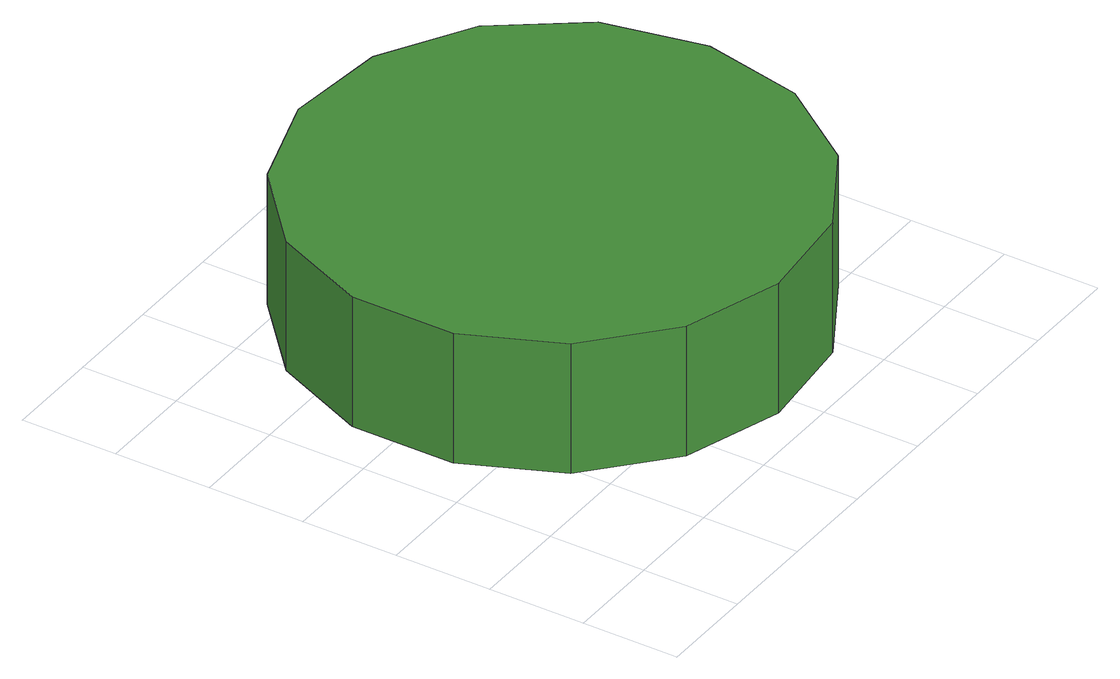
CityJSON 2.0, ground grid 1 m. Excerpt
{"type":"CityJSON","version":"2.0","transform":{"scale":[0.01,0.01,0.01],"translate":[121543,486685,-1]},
"CityObjects":{
"tree1":{"type":"SolitaryVegetationObject","attributes":{"function":"something"},"geometry":[{"type":"MultiSurface","lod":"1","boundaries":[[[0,1,2,3,4,5,6,7,8,9,10,11,12,13,14]],[[15,16,17,18,19,20,21,22,23,24,25,26,27,28,29]],[[0,29,28,1]],[[1,28,27,2]],[[2,27,26,3]],[[3,26,25,4]],[[4,25,24,5]],[[5,24,23,6]],[[6,23,22,7]],[[7,22,21,8]],[[8,21,20,9]],[[9,20,19,10]],[[10,19,18,11]],[[11,18,17,12]],[[12,17,16,13]],[[13,16,15,14]],[[14,15,29,0]]]}]}
},
"vertices":[
[563,291,218],[541,396,218],[478,483,218],[385,537,218],[278,548,218],[175,515,218],[95,443,218],[52,345,218],[52,237,218],[95,139,218],[175,67,218],[278,34,218],[385,45,218],[478,99,218],[541,186,218],[541,186,77],[478,99,77],[385,45,77],[278,34,77],[175,67,77],[95,139,77],[52,237,77],[52,345,77],[95,443,77],[175,515,77],[278,548,77],[385,537,77],[478,483,77],[541,396,77],[563,291,77]
]}
